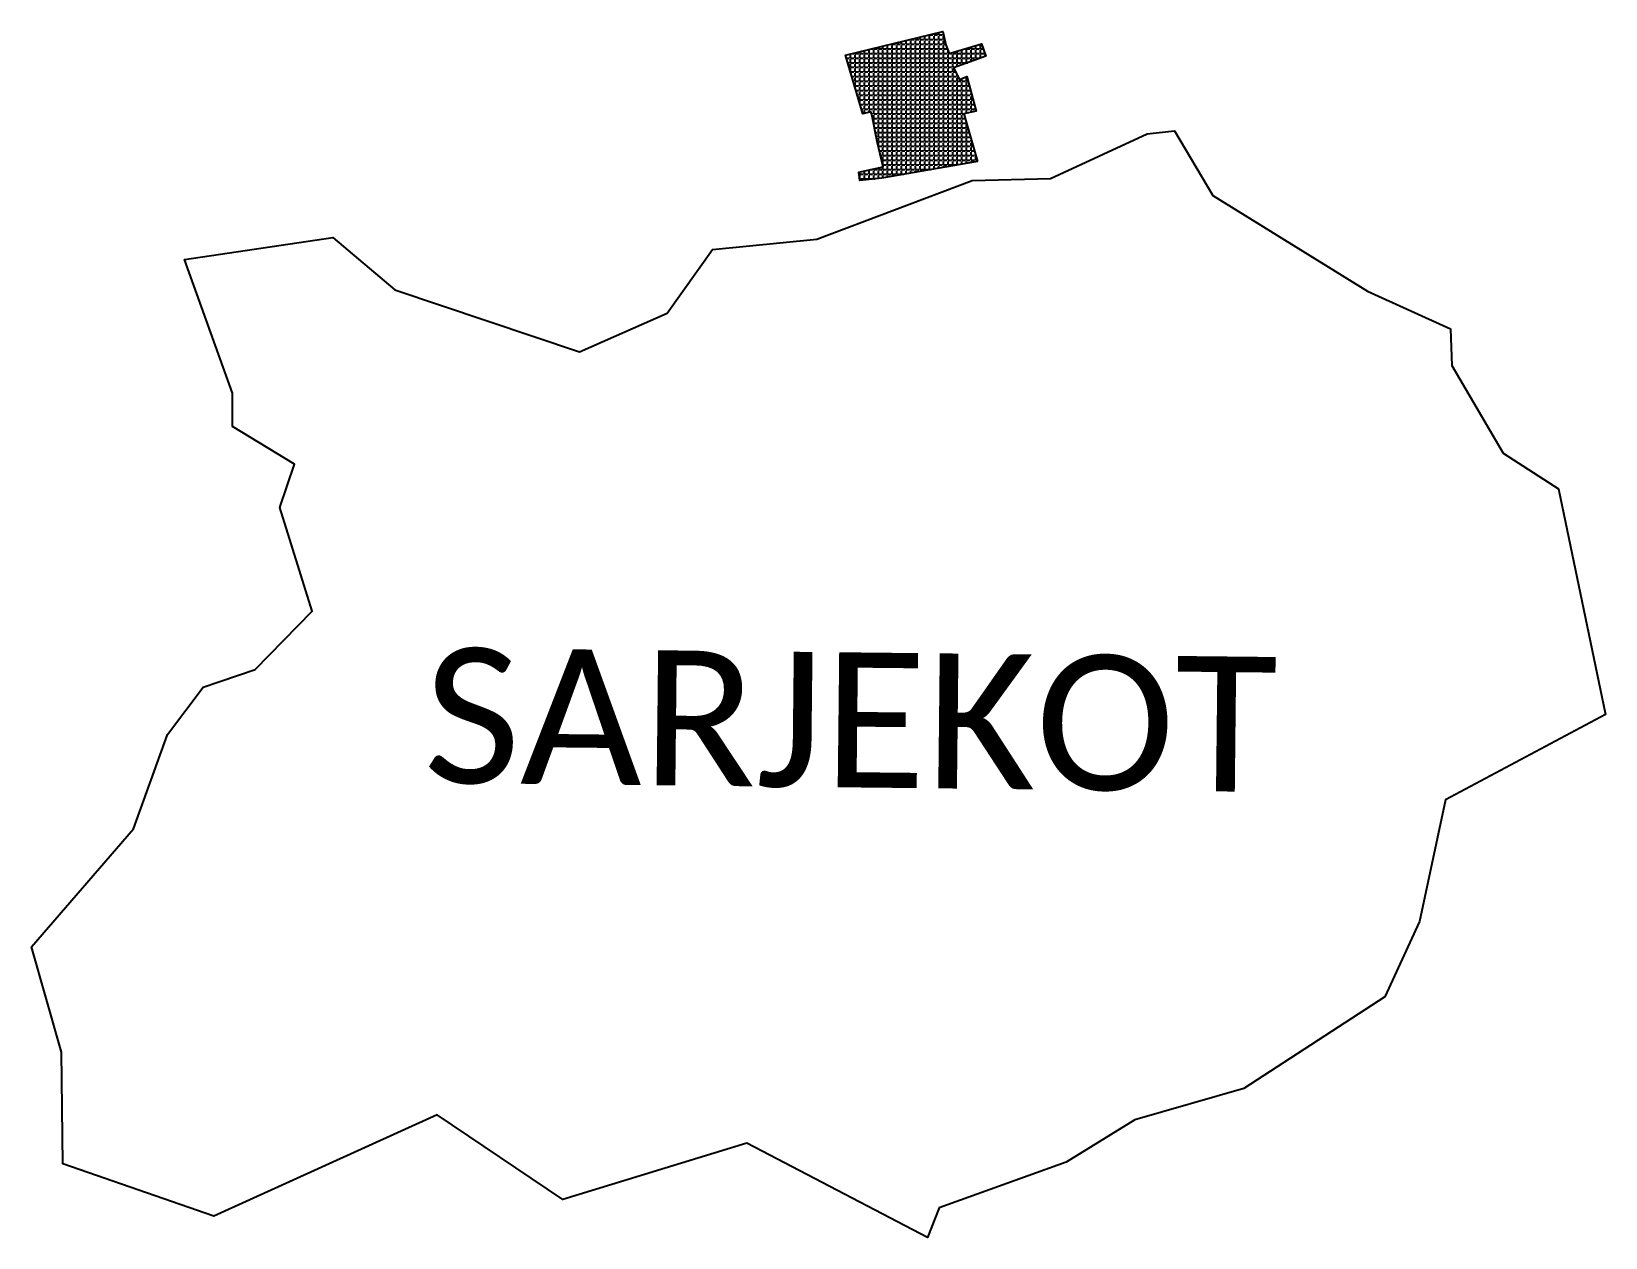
# Model space of a CAD drawing. Header units: metres. Extents: x 334982 to 336165, y 1778305 to 1779211.
import ezdxf

# ---------------------------------------------------------------- set-up
doc = ezdxf.new("R2010")
doc.units = ezdxf.units.M
doc.header["$MEASUREMENT"] = 0
for name, color, linetype in [('JETTY', 41, 'Continuous'), ('JETTY HATCH', 220, 'Continuous'), ('village', 3, 'Continuous'), ('VILLAGE NAME', 250, 'Continuous')]:
    doc.layers.add(name, color=color, linetype=linetype)
doc.styles.get("Standard").update_dxf_attribs({"font": 'arial.ttf'})

msp = doc.modelspace()

# ---------------------------------------------------------------- hatches: boundary and pattern name
at = {"layer": 'JETTY HATCH'}
h = msp.add_hatch(dxfattribs=at)
h.set_pattern_fill('ANGLE', color=256, scale=0.5)
h.set_pattern_definition([(0, (0, 0), (0, 3.4925), [2.54, -0.9525]), (90, (0, 0), (-3.4925, 2e-16), [2.54, -0.9525])])
h.paths.add_polyline_path([(335693.2, 1779113.6), (335621.2, 1779101), (335604.8, 1779099.1), (335604.1, 1779105.5), (335622.3, 1779109.5), (335618, 1779128.4), (335613.9, 1779148.7), (335613.1, 1779150.7), (335607, 1779149.4), (335594.2, 1779193.5), (335667.2, 1779211.2), (335669.4, 1779201.3), (335671.9, 1779194.6), (335696.3, 1779201.9), (335699.6, 1779192.7), (335675.3, 1779183.9), (335679.8, 1779175.2), (335685.3, 1779177.3), (335692.2, 1779151.2), (335683, 1779149.3)])

# ---------------------------------------------------------------- linework, layer by layer
at = {"layer": 'JETTY', "flags": 128}
msp.add_lwpolyline([(335693.2, 1779113.6), (335621.2, 1779101), (335604.8, 1779099.1), (335604.1, 1779105.5), (335622.3, 1779109.5), (335618, 1779128.4), (335613.9, 1779148.7), (335613.1, 1779150.7), (335607, 1779149.4), (335594.2, 1779193.5), (335667.2, 1779211.2), (335669.4, 1779201.3), (335671.9, 1779194.6), (335696.3, 1779201.9), (335699.6, 1779192.7), (335675.3, 1779183.9), (335679.8, 1779175.2), (335685.3, 1779177.3), (335692.2, 1779151.2), (335683, 1779149.3)], close=True, dxfattribs=at)
at = {"layer": 'village', "color": 3, "true_color": 0x00ff00}
msp.add_polyline3d([(336165.4, 1778697.8, 0), (336045.2, 1778633.6, 0), (336025.5, 1778542.3, 0), (335999.6, 1778485.6, 0), (335893.6, 1778416.6, 0), (335811.6, 1778393.1, 0), (335759.9, 1778361.3, 0), (335664.6, 1778327, 0), (335655.7, 1778304.7, 0), (335519.8, 1778375.7, 0), (335381.6, 1778333.2, 0), (335287.2, 1778396.9, 0), (335119.1, 1778320.8, 0), (335005.8, 1778360.1, 0), (335004.6, 1778444, 0), (334982.1, 1778523.2, 0), (335058.8, 1778611.8, 0), (335084.3, 1778682.8, 0), (335111.3, 1778718.3, 0), (335150.3, 1778731.6, 0), (335193.2, 1778775.5, 0), (335168.8, 1778853.5, 0), (335179.9, 1778886.1, 0), (335133.2, 1778914.4, 0), (335133.3, 1778939.4, 0), (335097.2, 1779039.7, 0), (335208.8, 1779056.3, 0), (335255.3, 1779017, 0), (335394, 1778970.4, 0), (335459.9, 1778999.4, 0), (335494, 1779047.3, 0), (335572.6, 1779055.1, 0), (335689.2, 1779099.3, 0), (335748.3, 1779100.7, 0), (335820.9, 1779134.2, 0), (335841.4, 1779136.6, 0), (335870.3, 1779087.8, 0), (335986.4, 1779016.1, 0), (336049, 1778987.6, 0), (336049.8, 1778960.1, 0), (336088.5, 1778894.3, 0), (336130, 1778867.4, 0)], close=True, dxfattribs=at)

# ---------------------------------------------------------------- texts
at = {"layer": 'VILLAGE NAME', "insert": (335277.7, 1778748), "char_height": 101.468, "attachment_point": 1, "rotation": 359.3742}
msp.add_mtext_dynamic_manual_height_columns('{\\fCalibri|b0|i0|c0|p34;SARJEKOT}', width=1001.265, gutter_width=507.3, heights=[0], dxfattribs=at)

doc.saveas('drawing.dxf')
